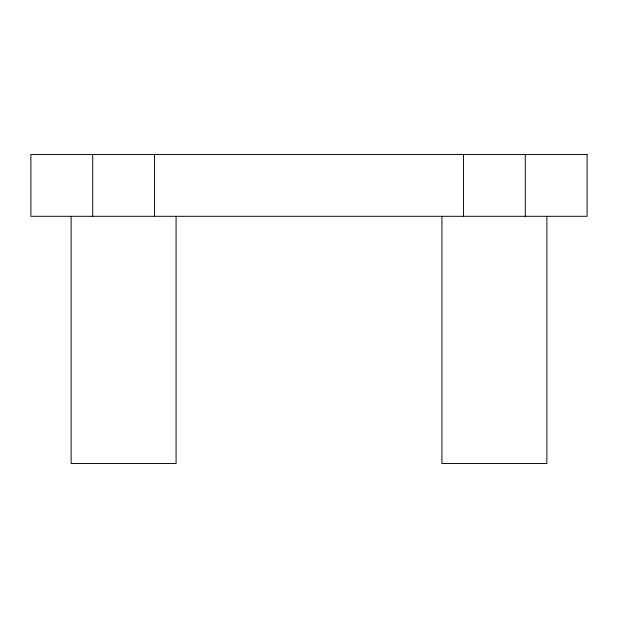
<?xml version="1.0" encoding="UTF-8"?>
<svg xmlns="http://www.w3.org/2000/svg" width="618" height="618" viewBox="0 0 618 618"><rect width="100%" height="100%" fill="white"/><g stroke="black" fill="none" stroke-linecap="round" stroke-linejoin="round"><path stroke-width="0.93" d="M546.876 216.3L546.876 463.5L441.924 463.5L441.924 216.3M525.3 154.5L525.3 216.3M463.5 154.5L463.5 216.3M176.076 216.3L176.076 463.5L71.124 463.5L71.124 216.3M154.5 154.5L154.5 216.3M92.7 154.5L92.7 216.3M587.1 154.5L30.9 154.5L30.9 216.3L587.1 216.3L587.1 154.5"/></g></svg>
